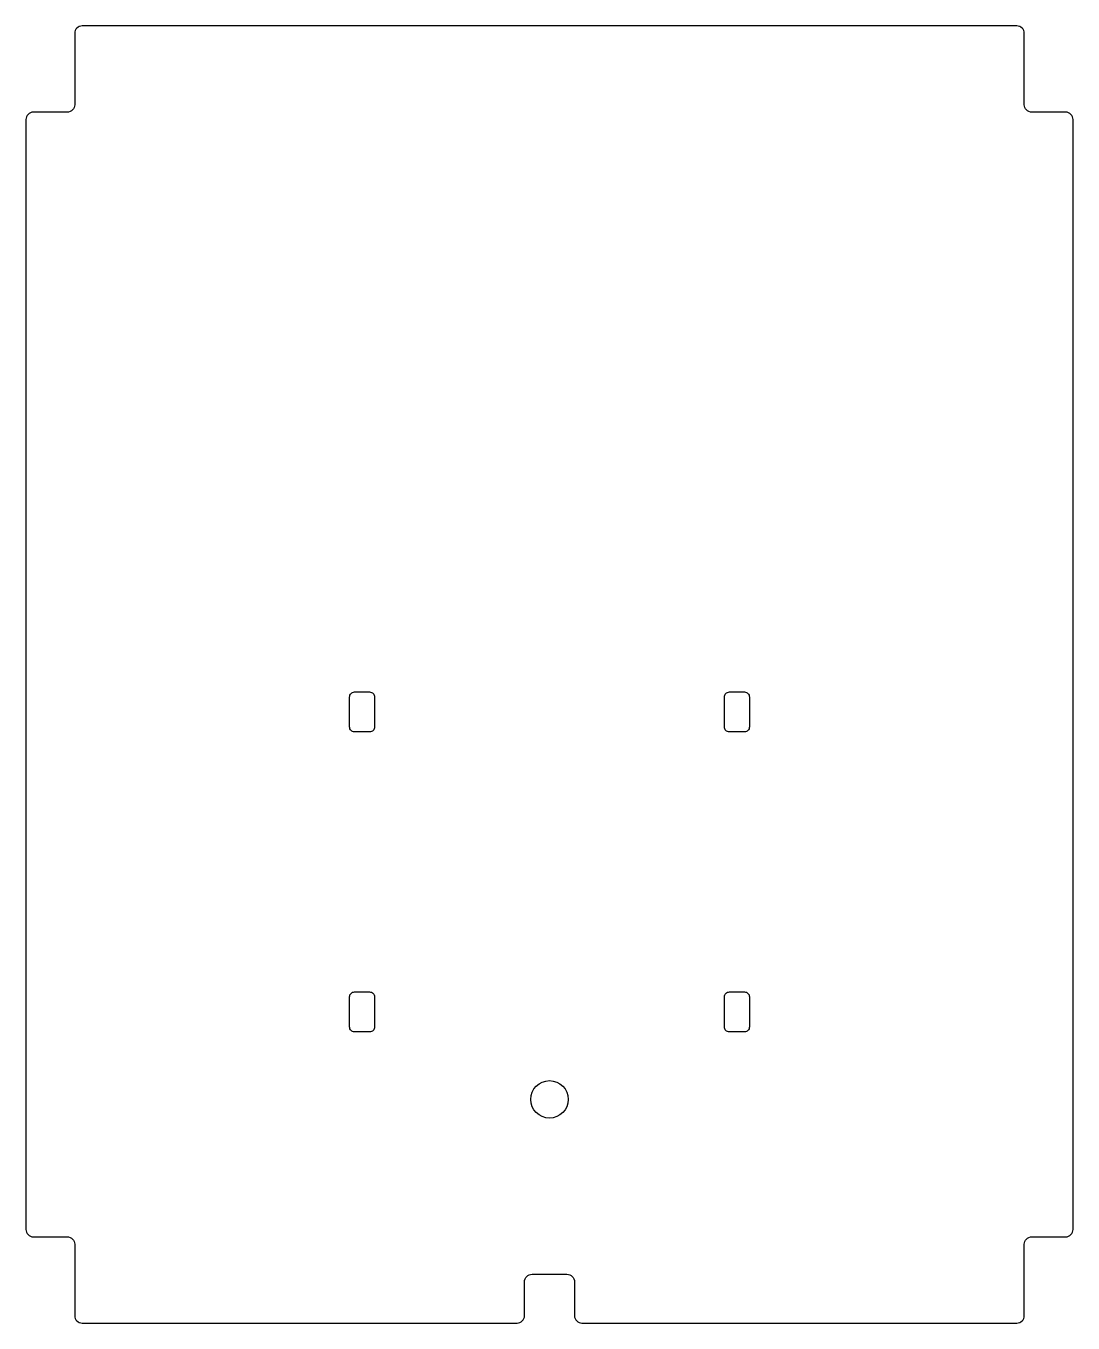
# Model space of a CAD drawing. Header units: millimetres. Extents: x -961 to -542, y -352 to 167.
import ezdxf

# ---------------------------------------------------------------- set-up
doc = ezdxf.new("R2010")
doc.units = ezdxf.units.MM
doc.layers.get('0').update_dxf_attribs({"linetype": 'CONTINUOUS'})

msp = doc.modelspace()

# ---------------------------------------------------------------- linework, layer by layer
for points in [[(-545.5, -317, 0.414214), (-542.5, -314), (-542.5, 130, 0.414214), (-545.5, 133), (-559, 133, -0.414214), (-562, 136), (-562, 164.5, 0.414214), (-565, 167.5), (-939, 167.5, 0.414214), (-942, 164.5), (-942, 136, -0.414214), (-945, 133), (-958.5, 133, 0.414214), (-961.5, 130), (-961.5, -314, 0.414214), (-958.5, -317), (-945, -317, -0.414214), (-942, -320), (-942, -348.5, 0.414214), (-939, -351.5), (-765, -351.5, 0.414214), (-762, -348.5), (-762, -335, -0.414214), (-759, -332), (-745, -332, -0.414214), (-742, -335), (-742, -348.5, 0.414214), (-739, -351.5), (-565, -351.5, 0.414214), (-562, -348.5), (-562, -320, -0.414214), (-559, -317)], [(-822, -101), (-822, -113, -0.414214), (-824, -115), (-830, -115, -0.414214), (-832, -113), (-832, -101, -0.414214), (-830, -99), (-824, -99, -0.414214)], [(-672, -101), (-672, -113, -0.414214), (-674, -115), (-680, -115, -0.414214), (-682, -113), (-682, -101, -0.414214), (-680, -99), (-674, -99, -0.414214)], [(-824, -235), (-830, -235, -0.414214), (-832, -233), (-832, -221, -0.414214), (-830, -219), (-824, -219, -0.414214), (-822, -221), (-822, -233, -0.414214)], [(-672, -221), (-672, -233, -0.414214), (-674, -235), (-680, -235, -0.414214), (-682, -233), (-682, -221, -0.414214), (-680, -219), (-674, -219, -0.414214)]]:
    msp.add_lwpolyline(points, format="xyb", close=True)
msp.add_circle((-752, -262), 7.5)

doc.saveas('drawing.dxf')
